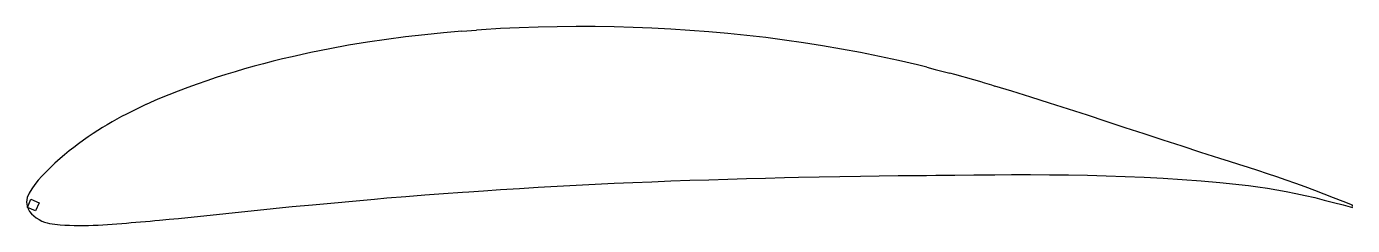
# Model space of a CAD drawing. Header units: inches. Extents: x 0 to 450, y -6 to 61.
import ezdxf

# ---------------------------------------------------------------- set-up
doc = ezdxf.new("R2010")
doc.units = ezdxf.units.IN
doc.header["$MEASUREMENT"] = 0
doc.layers.add('7', color=7, linetype='Continuous')

msp = doc.modelspace()

# ---------------------------------------------------------------- linework, layer by layer
for p, q in [((147.42, 59.77), (152.41, 60.14)), ((305.29, 47.52), (308.09, 46.81)), ((308.09, 46.81), (313.16, 45.49)), ((324.06, 42.45), (327.22, 41.53)), ((327.22, 41.53), (328.41, 41.18)), ((261.73, 10.23), (282.84, 10.61)), ((309.66, 10.94), (314.66, 10.98)), ((149.8, 5.34), (154.79, 5.69)), ((96.73, 0.94), (117.76, 2.85))]:
    msp.add_line(p, q)
at = {"color": 0}
for p, q in [((0, 0), (1.18, 2.76)), ((2.76, -1.18), (0, 0)), ((1.18, 2.76), (3.94, 1.58)), ((3.94, 1.58), (2.76, -1.18))]:
    msp.add_line(p, q, dxfattribs=at)
at = {"layer": '7', "linetype": 'Continuous'}
for points in [[(147.42, 59.77), (141.26, 59.23), (134.85, 58.58), (128.37, 57.83), (121.9, 56.99), (115.45, 56.04), (109.02, 54.98), (102.6, 53.81), (96.21, 52.53), (89.85, 51.12), (86.61, 50.35), (83.37, 49.56), (80.15, 48.72), (76.93, 47.86), (73.73, 46.96), (70.53, 46.03), (67.35, 45.06), (64.09, 44.02), (60.84, 42.95), (57.61, 41.84), (54.39, 40.68), (51.19, 39.47), (48.01, 38.22), (44.85, 36.91), (43.21, 36.21), (41.59, 35.49), (40.3, 34.91)], [(305.29, 47.52), (302.09, 48.31), (295.68, 49.8), (289.25, 51.2), (282.8, 52.51), (276.33, 53.72), (269.85, 54.83), (263.45, 55.84), (257.04, 56.75), (250.62, 57.57), (244.19, 58.3), (237.75, 58.95), (231.3, 59.52), (224.85, 60.01), (218.42, 60.42), (212, 60.76), (205.57, 61.02), (199.14, 61.2), (192.71, 61.31), (186.28, 61.34), (179.85, 61.29), (173.4, 61.15), (166.97, 60.94), (160.53, 60.64), (154.1, 60.26), (152.41, 60.14)], [(321.28, 43.26), (314.8, 45.06), (313.16, 45.49)], [(324.06, 42.45), (321.28, 43.26)], [(449.8, 0.79), (446.6, 2.04), (443.4, 3.28), (440.19, 4.52), (436.98, 5.74), (433.76, 6.94), (430.54, 8.12), (427.3, 9.27), (424.1, 10.38), (420.9, 11.45), (417.69, 12.51), (414.47, 13.55), (411.25, 14.57), (408.03, 15.6), (404.8, 16.62), (398.36, 18.68), (391.93, 20.75), (385.5, 22.84), (379.07, 24.93), (372.65, 27.04), (366.23, 29.14), (359.8, 31.25), (353.4, 33.33), (347, 35.4), (340.6, 37.44), (334.18, 39.44), (328.41, 41.18)], [(40.78, 35.12), (39.97, 34.76), (38.36, 34.01), (36.76, 33.24), (35.17, 32.46), (33.6, 31.65), (31.95, 30.79), (30.32, 29.9), (28.71, 28.98), (27.1, 28.05), (25.51, 27.08), (23.92, 26.09), (22.35, 25.08), (20.66, 23.95), (18.99, 22.79), (17.34, 21.6), (15.72, 20.38), (14.13, 19.15), (12.59, 17.89), (11.1, 16.61), (10.2, 15.82), (9.33, 15.02), (8.45, 14.19), (7.58, 13.34), (6.71, 12.46), (5.82, 11.54), (4.91, 10.57), (3.69, 9.22), (2.51, 7.8), (1.44, 6.33), (0.56, 4.83), (-0.05, 3.33), (-0.32, 1.84), (-0.15, 0.39), (0.05, -0.12)], [(154.79, 5.69), (160.55, 6.07), (166.98, 6.47), (173.41, 6.85), (179.85, 7.21), (186.28, 7.55), (192.7, 7.87), (199.13, 8.18), (205.56, 8.46), (211.98, 8.72), (218.41, 8.97), (224.85, 9.2), (231.28, 9.42), (237.7, 9.62), (244.13, 9.8), (250.56, 9.97), (256.99, 10.13), (261.73, 10.23)], [(282.84, 10.61), (289.13, 10.7), (295.56, 10.78), (301.99, 10.86), (305.2, 10.89)], [(305.15, 10.89), (308.37, 10.92), (309.66, 10.94)], [(314.66, 10.98), (314.8, 10.99), (321.23, 11.04), (327.66, 11.09), (328.35, 11.09)], [(328.35, 11.09), (334.09, 11.12), (340.52, 11.12), (346.94, 11.1), (353.37, 11.03), (359.8, 10.92), (366.24, 10.75), (372.67, 10.53), (379.1, 10.24), (385.53, 9.89), (391.96, 9.48), (398.38, 8.99), (404.8, 8.42), (408.03, 8.11), (411.26, 7.77), (414.48, 7.39), (417.7, 6.98), (420.91, 6.52), (424.11, 6), (427.3, 5.43), (430.54, 4.78), (433.77, 4.07), (436.99, 3.32), (440.2, 2.52), (443.4, 1.7), (446.6, 0.85), (449.8, 0), (449.8, 0.12)], [(117.76, 2.85), (121.98, 3.21), (128.41, 3.74), (134.85, 4.25), (141.27, 4.73), (147.7, 5.2), (149.8, 5.34)], [(0.08, -0.2), (0.19, -0.49), (0.71, -1.33), (1.37, -2.13), (2.15, -2.87), (3.01, -3.53), (3.94, -4.12), (4.91, -4.61), (5.78, -4.96), (6.65, -5.23), (7.53, -5.44), (8.42, -5.61), (9.31, -5.72), (10.2, -5.81), (11.1, -5.88), (12.7, -5.98), (14.3, -6.05), (15.91, -6.09), (17.52, -6.1), (19.13, -6.1), (20.74, -6.07), (22.35, -6.02), (23.96, -5.95), (25.57, -5.87), (27.18, -5.77), (28.78, -5.66), (30.39, -5.54), (31.99, -5.41), (33.6, -5.28), (35.21, -5.15), (36.81, -5.02), (38.42, -4.88), (40.03, -4.74), (41.63, -4.6), (43.24, -4.46), (44.85, -4.31), (48.06, -4), (51.28, -3.69), (54.49, -3.36), (57.71, -3.03), (60.92, -2.7), (64.13, -2.36), (67.35, -2.02), (70.56, -1.69), (73.78, -1.35), (76.99, -1.02), (80.2, -0.69), (83.42, -0.37), (86.63, -0.04), (89.85, 0.27), (96.73, 0.94)], [(449.8, 0.3), (449.8, 0.79)]]:
    msp.add_lwpolyline(points, dxfattribs=at)

doc.saveas('drawing.dxf')
